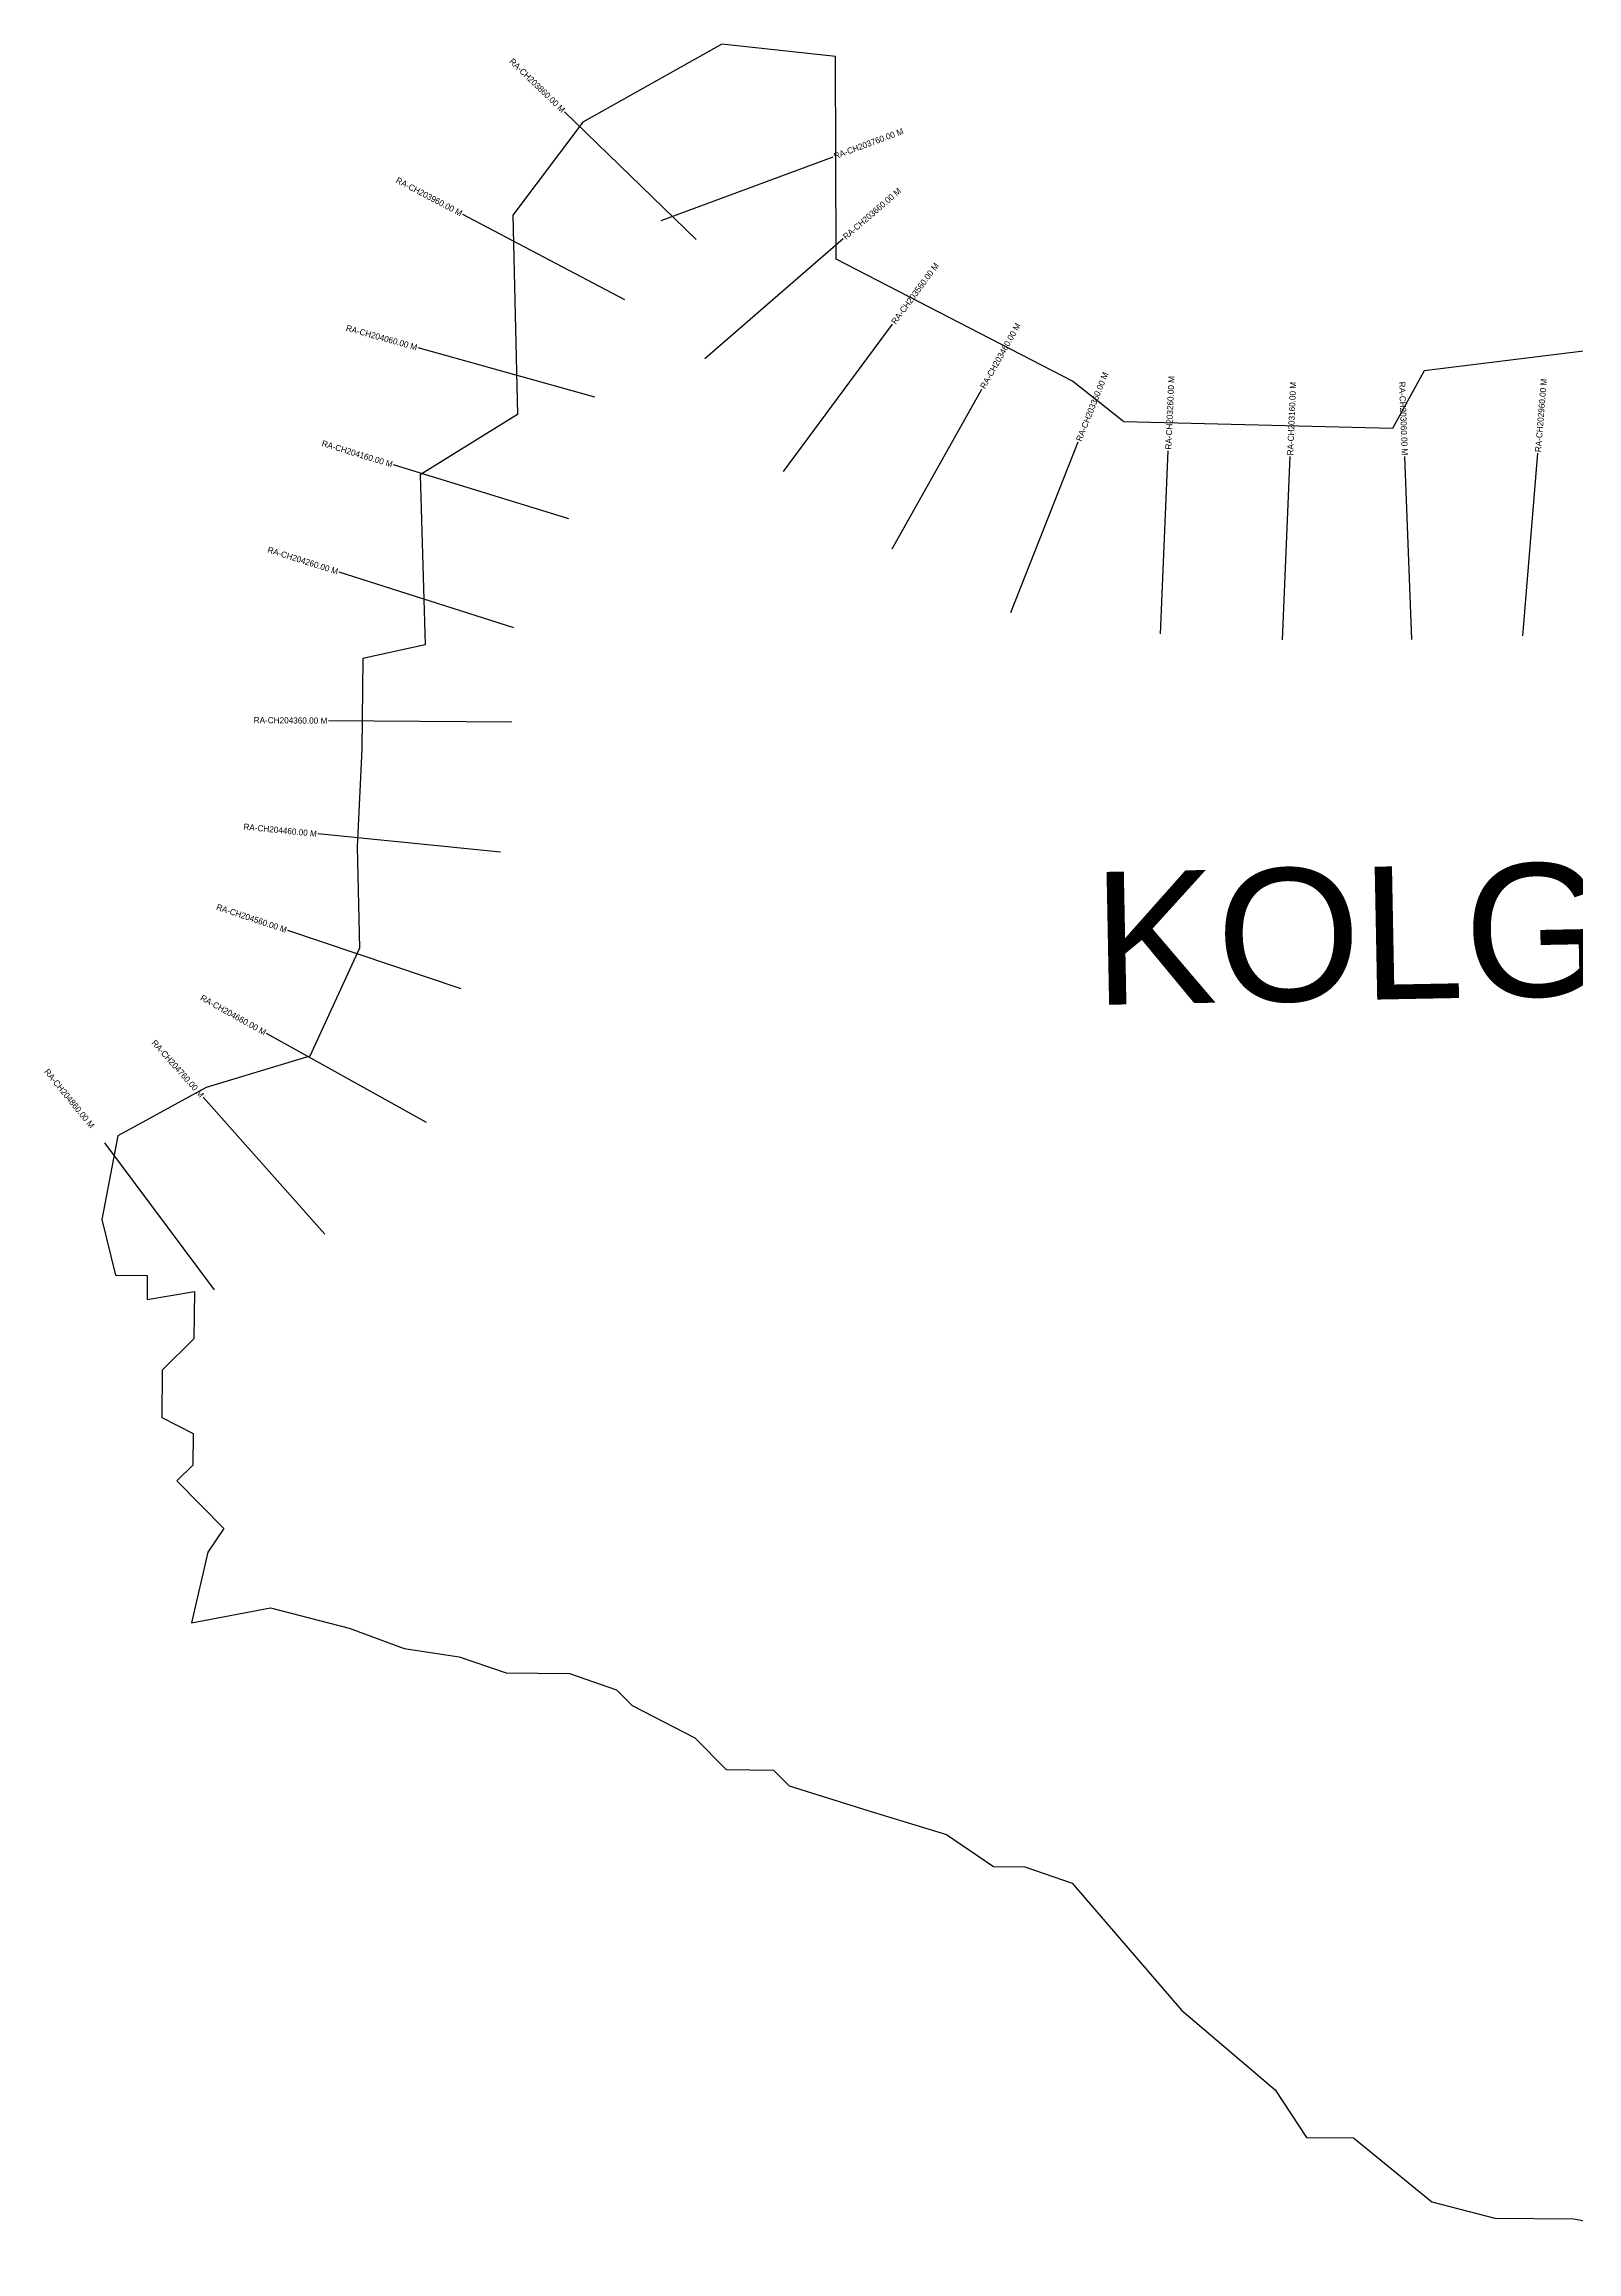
# Model space of a CAD drawing. Header units: metres. Extents: x 275009 to 277456, y 2078815 to 2080795.
# Drawn here: x 275009 to 276264, y 2078830 to 2080637 of the extents above; entities that cross this region are included whole.
import ezdxf
from ezdxf.enums import TextEntityAlignment as Align

# ---------------------------------------------------------------- set-up
doc = ezdxf.new("R2010")
doc.units = ezdxf.units.M
for name, color, linetype in [('CS', 134, 'Continuous'), ('CSMark', 210, 'Continuous'), ('VILLAGE BOUNDRY', 10, 'Continuous'), ('VILLAGE NAME', 250, 'Continuous')]:
    doc.layers.add(name, color=color, linetype=linetype)

msp = doc.modelspace()

# ---------------------------------------------------------------- linework, layer by layer
at = {"layer": 'CS'}
for p, q in [((275543.1, 2080477.3), (275435.4, 2080581.7)), ((275514.4, 2080492.8), (275655.1, 2080544.9)), ((275484.8, 2080427.9), (275352.1, 2080497.8)), ((275550.1, 2080379.8), (275663.4, 2080478.1)), ((275614.7, 2080287.4), (275703.8, 2080408.1)), ((275460.2, 2080348.3), (275315.7, 2080388.6)), ((275703.6, 2080224.1), (275776.9, 2080354.9)), ((275800.5, 2080172.1), (275855.8, 2080311.6)), ((275438.8, 2080248.8), (275295.4, 2080292.8)), ((275923, 2080154.6), (275929.4, 2080304.4)), ((276023, 2080149.7), (276029.1, 2080299.6)), ((276128.8, 2080149.8), (276123.1, 2080299.7)), ((276219.7, 2080152.8), (276231.9, 2080302.3)), ((275393.8, 2080159.6), (275250.9, 2080205)), ((275392.2, 2080082.3), (275242.2, 2080083.5)), ((275382.9, 2079976), (275233.6, 2079990.8)), ((275350.9, 2079863.9), (275208.8, 2079911.8)), ((275322.5, 2079754.5), (275191.4, 2079827.5)), ((275239.2, 2079663.3), (275139.5, 2079775.4)), ((275149, 2079617.8), (275059.2, 2079738))]:
    msp.add_line(p, q, dxfattribs=at)
at = {"layer": 'VILLAGE BOUNDRY'}
msp.add_lwpolyline([(276291.5, 2080388.6), (276139, 2080369.7), (276113.1, 2080322.6), (275893.1, 2080328.2), (275851.2, 2080361.3), (275657.8, 2080461.3), (275657, 2080627.2), (275564, 2080637.2), (275450.4, 2080573.4), (275393.1, 2080497.1), (275396.8, 2080334.1), (275317.2, 2080284.7), (275321.2, 2080145.5), (275270.3, 2080134.3), (275269.4, 2080060.2), (275265.6, 2079980.3), (275267.5, 2079897.4), (275226.9, 2079809), (275142, 2079783.4), (275069.8, 2079743.8), (275056.7, 2079675.2), (275068, 2079629.6), (275093.8, 2079629.4), (275093.7, 2079609.8), (275132.4, 2079616.2), (275132.1, 2079577.5), (275106, 2079551.9), (275105.7, 2079513.2), (275131.4, 2079500), (275131.2, 2079474.2), (275118.1, 2079461.4), (275156.5, 2079422.3), (275143.4, 2079403.1), (275130, 2079345.2), (275194.6, 2079357.5), (275259, 2079340.8), (275304, 2079324.2), (275349.1, 2079317.4), (275387.7, 2079304.1), (275439.4, 2079303.6), (275477.9, 2079290.4), (275490.7, 2079277.4), (275542.1, 2079251.1), (275567.7, 2079225.1), (275606.4, 2079224.7), (275619.2, 2079211.7), (275683.5, 2079191.7), (275747.9, 2079171.8), (275786.4, 2079145.6), (275812.2, 2079145.4), (275850.8, 2079132.1), (275940.2, 2079028.1), (276017, 2078962.9), (276042.5, 2078923.9), (276081.2, 2078923.6), (276145.3, 2078871.4), (276196.7, 2078858), (276261.3, 2078857.4), (276399.9, 2078830.4)], dxfattribs=at)

# ---------------------------------------------------------------- texts
at = {"layer": 'CSMark'}
for s, rotation, p in [('RA-CH203860.00 M', 315.8951, (275434.7, 2080582.4)), ('RA-CH203960.00 M', 332.2092, (275351.2, 2080498.3)), ('RA-CH204060.00 M', 344.405, (275314.7, 2080388.9)), ('RA-CH203060.00 M', 272.1731, (276123.1, 2080300.7)), ('RA-CH204160.00 M', 342.9597, (275294.5, 2080293.1)), ('RA-CH204260.00 M', 342.3605, (275249.9, 2080205.4)), ('RA-CH204360.00 M', 359.5309, (275241.2, 2080083.5)), ('RA-CH204460.00 M', 354.3211, (275232.6, 2079990.9)), ('RA-CH204560.00 M', 341.3873, (275207.8, 2079912.1)), ('RA-CH204660.00 M', 330.8604, (275190.6, 2079828)), ('RA-CH204760.00 M', 311.6405, (275138.9, 2079776.2))]:
    msp.add_text(s, height=5, rotation=rotation, dxfattribs=at).set_placement(p, align=Align.MIDDLE_RIGHT)
for s, rotation, p in [('RA-CH203760.00 M', 20.36, (275656, 2080545.3)), ('RA-CH203660.00 M', 40.909, (275664.2, 2080478.7)), ('RA-CH203560.00 M', 53.5433, (275704.4, 2080408.9)), ('RA-CH203460.00 M', 60.7456, (275777.4, 2080355.8)), ('RA-CH203360.00 M', 68.386, (275856.1, 2080312.5)), ('RA-CH203260.00 M', 87.5324, (275929.5, 2080305.4)), ('RA-CH202960.00 M', 85.3206, (276232, 2080303.3)), ('RA-CH203160.00 M', 87.6607, (276029.2, 2080300.6)), ('RA-CH204860.00 M', 309.1843, (275011.1, 2079797.6))]:
    msp.add_text(s, height=5, rotation=rotation, dxfattribs=at).set_placement(p, align=Align.MIDDLE_LEFT)
at = {"layer": 'VILLAGE NAME', "insert": (275866.5, 2079959.5), "char_height": 108.748, "attachment_point": 1, "rotation": 1.1028}
msp.add_mtext_dynamic_manual_height_columns('{\\fArial|b0|i0|c0|p34;KOLGAON}', width=726.929, gutter_width=543.7, heights=[0], dxfattribs=at)

doc.saveas('drawing.dxf')
